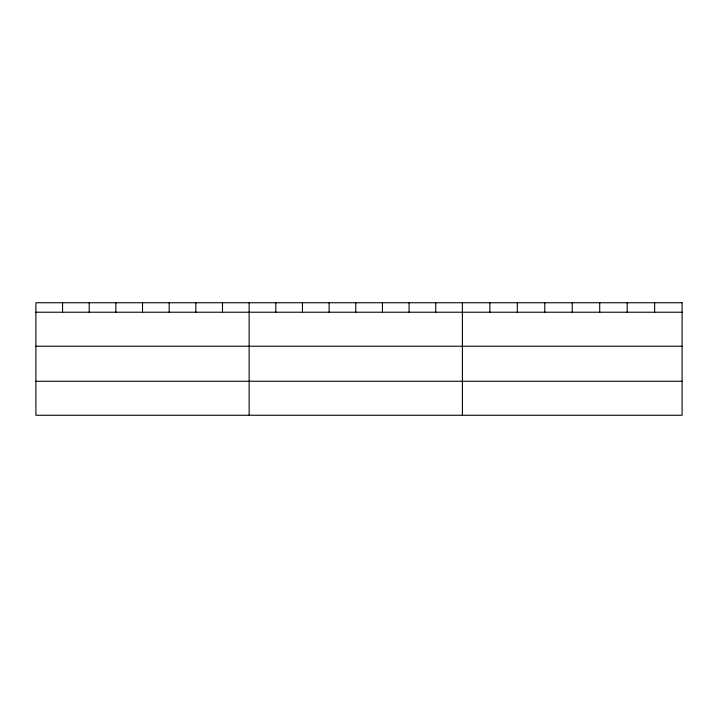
<?xml version="1.0" encoding="UTF-8"?>
<svg xmlns="http://www.w3.org/2000/svg" width="718" height="718" viewBox="0 0 718 718"><rect width="100%" height="100%" fill="white"/><g stroke="black" fill="none" stroke-linecap="round" stroke-linejoin="round"><path stroke-width="1.08" d="M35.9 312.222L682.1 312.222M35.9 346.229L682.1 346.229M35.9 381.258L682.1 381.258M654.636 302.745L654.636 312.222M627.173 302.745L627.173 312.222M599.71 302.745L599.71 312.222M572.246 302.745L572.246 312.222M544.783 302.745L544.783 312.222M517.319 302.745L517.319 312.222M489.855 302.745L489.855 312.222M462.392 302.745L462.392 415.255M435.736 302.745L435.736 312.222M409.08 302.745L409.08 312.222M382.425 302.745L382.425 312.222M355.769 302.745L355.769 312.222M329.113 302.745L329.113 312.222M302.457 302.745L302.457 312.222M275.802 302.745L275.802 312.222M249.146 302.745L249.146 415.255M222.49 302.745L222.49 312.222M195.834 302.745L195.834 312.222M169.179 302.745L169.179 312.222M142.523 302.745L142.523 312.222M115.867 302.745L115.867 312.222M89.212 302.745L89.212 312.222M62.556 302.745L62.556 312.222M682.1 302.745L35.9 302.745L35.9 415.255L682.1 415.255L682.1 302.745"/></g></svg>
